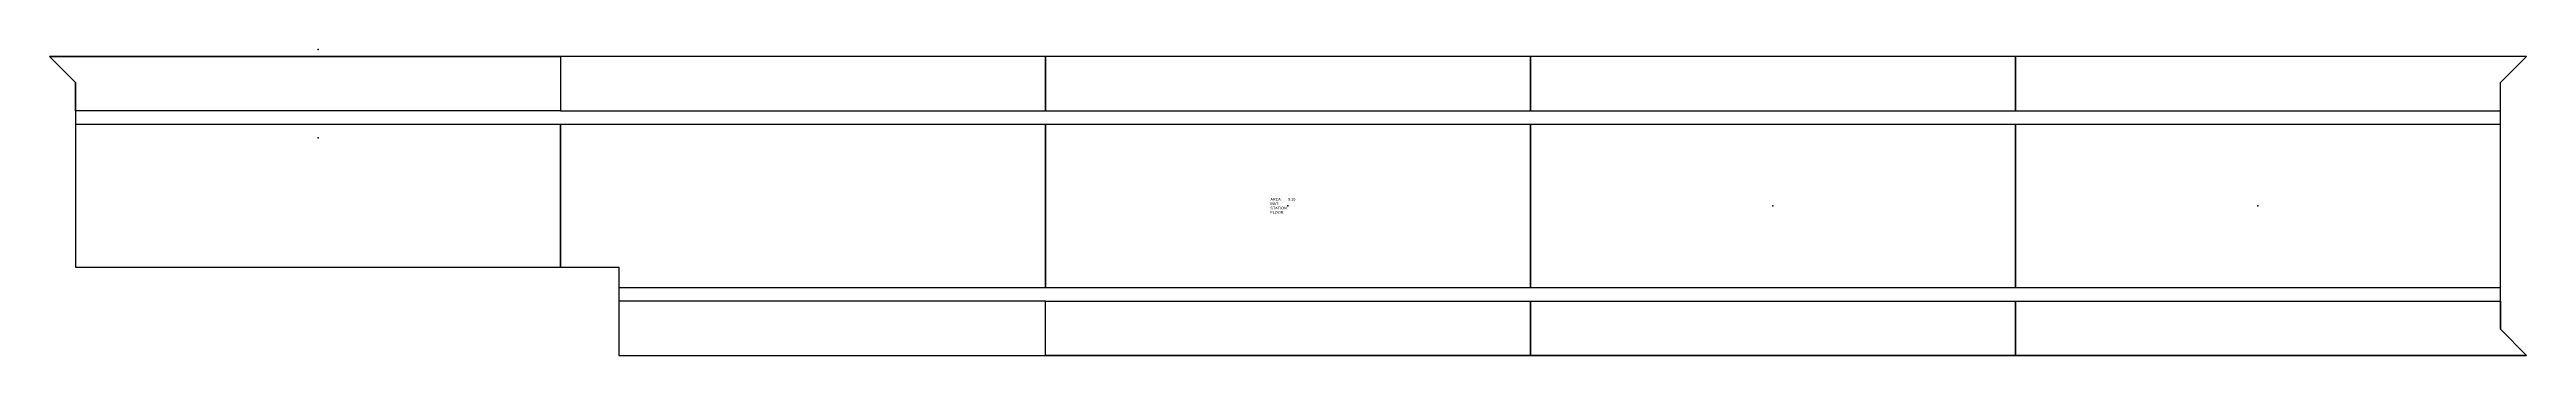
# Model space of a CAD drawing. Header units: millimetres. Extents: x 2187 to 11310, y 1661 to 2786.
import ezdxf
from ezdxf.enums import TextEntityAlignment as Align

# ---------------------------------------------------------------- set-up
doc = ezdxf.new("R2010")
doc.units = ezdxf.units.MM
for name, color, linetype in [('009 - AHP_06_PANEL_MAIN_COLOR_1', 3, 'Continuous'), ('TA-FACADE-INFO', 2, 'Continuous'), ('TA-FACADE-OUTLINE', 4, 'Continuous')]:
    doc.layers.add(name, color=color, linetype=linetype)
doc.styles.get("Standard").update_dxf_attribs({"font": 'arial.ttf'})

# ---------------------------------------------------------------- blocks, each defined once
blk = doc.blocks.new('facade_1_INFO')
at = {"color": 0}
for s, p in [('AREA:', (-6.5, 2.4)), ('MAT:', (-6.5, 0.8)), ('STATION:', (-6.5, -0.8)), ('FLOOR:', (-6.5, -2.4))]:
    blk.add_text(s, height=1, dxfattribs=at).set_placement(p, align=Align.MIDDLE_LEFT)
for tag, p in [('AREA', (0, 2.4)), ('MAT', (0, 0.8)), ('STATION', (0, -0.8)), ('FLOOR', (0, -2.4))]:
    blk.add_attdef(tag, text='', height=1, dxfattribs=at).set_placement(p, align=Align.MIDDLE_LEFT)

msp = doc.modelspace()

# ---------------------------------------------------------------- linework, layer by layer
for p in [(3176.5, 2786), (3176.5, 2461), (6748.5, 2211), (8534.5, 2211), (10320.5, 2211)]:
    msp.add_point(p)
at = {"layer": '009 - AHP_06_PANEL_MAIN_COLOR_1'}
for points in [[(4069.5, 2761), (4069.5, 2561), (2283.5, 2561), (2283.5, 2664.9), (2187.4, 2761)], [(5855.5, 2761), (4069.5, 2761), (4069.5, 2561), (5855.5, 2561)], [(5855.5, 2761), (5855.5, 2561), (7641.5, 2561), (7641.5, 2761)], [(7641.5, 2761), (7641.5, 2561), (9427.5, 2561), (9427.5, 2761)], [(9427.5, 2761), (9427.5, 2561), (11213.5, 2561), (11213.5, 2664.9), (11309.7, 2761)], [(2283.5, 2511), (2283.5, 1986), (4069.5, 1986), (4069.5, 2511)], [(5855.5, 2511), (4069.5, 2511), (4069.5, 1986), (4283.5, 1986), (4283.5, 1911), (5855.5, 1911)], [(5855.5, 2511), (5855.5, 1911), (7641.5, 1911), (7641.5, 2511)], [(7641.5, 2511), (7641.5, 1911), (9427.5, 1911), (9427.5, 2511)], [(9427.5, 2511), (9427.5, 1911), (11213.5, 1911), (11213.5, 2511)], [(5855.5, 1861), (4283.5, 1861), (4283.5, 1661), (5855.5, 1661)], [(7641.5, 1861), (7641.5, 1661), (5855.5, 1661), (5855.5, 1861)], [(9427.5, 1861), (9427.5, 1661), (7641.5, 1661), (7641.5, 1861)], [(11213.5, 1861), (11213.5, 1757.2), (11309.7, 1661), (9427.5, 1661), (9427.5, 1861)]]:
    msp.add_lwpolyline(points, close=True, dxfattribs=at)
at = {"layer": 'TA-FACADE-OUTLINE', "color": 4}
msp.add_lwpolyline([(2283.5, 2664.9), (2283.5, 1986), (4283.5, 1986), (4283.5, 1661), (11309.7, 1661), (11213.5, 1757.2), (11213.5, 2664.9), (11309.7, 2761), (2187.4, 2761)], close=True, dxfattribs=at)

# ---------------------------------------------------------------- block references
at = {"layer": 'TA-FACADE-INFO', "color": 2, "xscale": 10, "yscale": 10, "zscale": 10}
msp.add_blockref('facade_1_INFO', (6748.5, 2211), dxfattribs=at).add_auto_attribs({'AREA': '9.19'})

doc.saveas('drawing.dxf')
